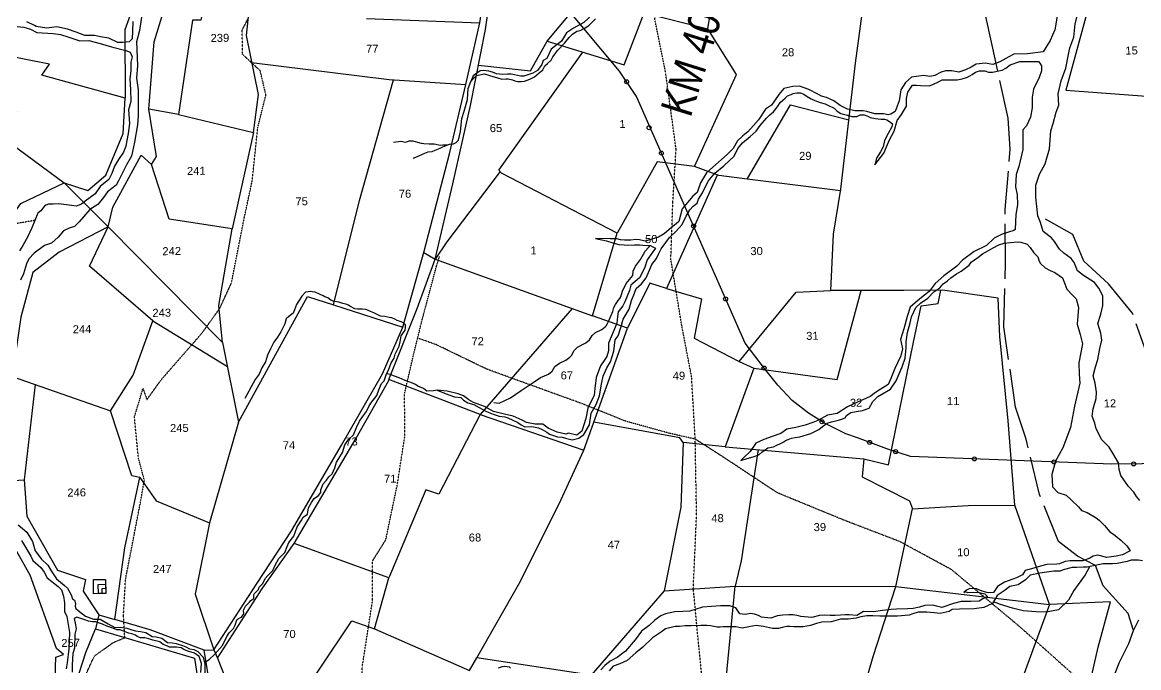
# Model space of a CAD drawing. Header units: inches. Extents: x 304037 to 460575, y 1453943 to 1639883.
# Drawn here: x 340576 to 341977, y 1594297 to 1595107 of the extents above; entities that cross this region are included whole.
import ezdxf

# ---------------------------------------------------------------- set-up
doc = ezdxf.new("R2010")
doc.units = ezdxf.units.IN
doc.header["$MEASUREMENT"] = 0
doc.header["$PDMODE"] = 33
doc.header["$PDSIZE"] = 5
doc.linetypes.add('ACAD_ISO02W100', pattern=[15, 12, -3])
doc.linetypes.add('ACAD_ISO07W100', pattern=[3, 0, -3])
for name, color, linetype in [('cahnige', 6, 'Continuous'), ('CARTTRACK', 30, 'ACAD_ISO02W100'), ('NALA', 4, 'Continuous'), ('SQUAREWELL', 5, 'Continuous'), ('SURVEY_BND', 7, 'Continuous'), ('SURVEY_NO', 7, 'Continuous'), ('zz', 7, 'Continuous')]:
    doc.layers.add(name, color=color, linetype=linetype)
doc.layers.add('FOOTPATH', color=150, linetype='ACAD_ISO07W100', lineweight=30)
doc.styles.add('ARIALN', font='ARIALN.TTF')
doc.styles.get("Standard").update_dxf_attribs({"font": 'arial.ttf'})

# ---------------------------------------------------------------- blocks, each defined once
blk = doc.blocks.new('KESAMANENIPALLE')
at = {"layer": 'CARTTRACK'}
for points in [[(449.32, -48.22), (447.72, -42.92), (439.96, -34.16), (437.65, -27.81), (432.09, -24.81), (426.21, -20.13), (420.53, -5.45), (416.55, 11.96), (413.35, 21.98), (410.07, 47.05), (410.77, 67.21), (410.97, 83.72), (412.76, 102.49), (412.27, 112.24), (407.68, 134.17), (403.15, 156.49)], [(474.12, -61.88), (476.14, -41.28), (477.22, -13.39), (476.78, 9.01), (474.95, 15.69), (465.74, 23.03), (460.44, 25.87), (455.27, 36.13), (450.28, 50.79), (442.9, 60.04), (435.32, 67.26), (431.98, 75.64), (423.47, 80.55)]]:
    blk.add_lwpolyline(points, dxfattribs=at)
at = {"layer": 'FOOTPATH', "ltscale": 0.0005}
for points in [[(121.49, -58.75), (124.76, -51.96), (130.71, -47.84), (134.28, -46.41), (133.96, -39.44), (134.76, -28.14), (139.84, -3.65), (141.03, 2.67), (139.29, 9.56), (138.18, 22.4), (140.96, 31.32), (142.15, 27.83), (146.67, 33.94), (159.68, 48.44), (165.26, 56.02), (169.05, 63.98), (173.24, 83.96), (175.92, 95.7), (177.87, 112.29), (180.55, 122.47), (178.88, 130.04), (173.4, 135.27), (173.42, 142.85), (177.1, 149.79)], [(314.74, -66.07), (312, -33.47), (313.32, -10.47), (313.21, 13.27), (312.33, 32.74), (309.38, 49.34), (306.32, 69.6), (307.19, 87.4), (308.41, 103.88), (305.46, 127.79), (302.28, 144.66), (303.16, 150.22), (300.97, 160.71), (297.69, 167.91), (290.59, 173.7), (282.77, 188.93), (276.32, 199.63), (271.62, 221.09), (268.02, 237.18), (266.7, 242.42)], [(107.88, 84.24), (91.02, 81.57), (74.32, 80.32), (56.95, 77.04), (47.06, 73.73), (34.9, 67.27), (26.99, 64.09), (6.53, 56.76), (-12.06, 50.55), (-21.61, 47.57), (-26.72, 47.37), (-34.06, 49.4), (-42.65, 52.68), (-49.98, 55.47), (-54.03, 55.86), (-59.54, 48.34), (-69.96, 43.52), (-75.84, 42.46), (-84.43, 40.43), (-90.9, 37.54), (-104.95, 33.74), (-106.2, 31.23), (-108.23, 28.44)], [(209.29, -144.02), (208.72, -120.58), (207.61, -94.03), (207.48, -75.35), (208.35, -56.31), (211.82, -35.7), (211.95, -23.46), (216.17, -16.96), (220, 0.23), (222.6, 15.68), (222.61, 28.51), (225.46, 40.26), (228.43, 51.64), (233.15, 68.43), (234.14, 71.4)], [(441.4, -69.97), (429.76, -61.27), (414.45, -47.22), (392.77, -28.56), (376.49, -19.47), (359.53, -12.72), (338.63, -3.83), (322.21, 7.33), (313.21, 13.27), (305.24, 15.18), (291.45, 19.18), (277.93, 24.83), (248.48, 35.93), (232.75, 43.79), (226.94, 45.95)]]:
    blk.add_lwpolyline(points, dxfattribs=at)
at = {"layer": 'NALA'}
for points in [[(139.29, 145.92), (139.15, 142.97), (138.97, 140.6), (138.11, 139.61), (136.11, 139.42), (134.52, 139.42), (131.7, 140.83), (129.15, 141.29), (127.24, 141.69), (124.29, 141.74), (121.51, 142.87), (118.83, 143.83), (115.58, 144.56), (112.44, 144.24), (109.12, 144.83), (108.53, 145.1), (106.17, 146.24)], [(142.16, 147.96), (141.31, 143.07), (140.38, 139.6), (140.53, 132.19), (140.23, 128.28), (140.65, 124.59), (140.61, 119.48), (140.61, 116.48), (140.34, 113.72), (139.3, 108.29), (138.34, 103.95), (136.77, 101.27), (134.18, 96.22), (133.45, 94.96), (130.72, 92.87), (129.46, 91.14), (127.57, 88.99), (125.15, 87.46), (121.73, 83.6), (120.27, 82.18), (118.58, 81.72), (116.81, 80.88), (115.08, 78.92), (113.01, 77.12), (110.82, 76.39), (107.56, 74.01), (105.88, 72.26), (105.13, 70.72), (104.13, 67.6), (103.15, 65.69)], [(101.48, -10.79), (104.1, -13.08), (105.83, -16.03), (106.66, -18.94), (108.55, -21.56), (110.55, -23.43), (111.61, -25.19), (113.23, -27.75), (115.71, -29.88), (116.57, -30.77), (117.74, -32.78), (118.14, -34.02), (118.73, -34.45), (119.05, -35.52), (118.87, -36.37), (119.11, -37.1), (119.84, -37.77), (122.11, -39.49), (124.54, -40.46), (126.63, -40.49), (129.15, -42), (131.18, -43.16), (132.87, -43.16), (134.94, -43.46), (136.48, -43.94), (137.69, -44.34), (139.24, -44.58), (140.88, -44.85), (142.86, -46.2), (144.13, -46.23), (145.8, -46.68), (147.55, -48.08), (149.16, -48.26), (150.28, -48.44), (152.25, -49.05), (153.35, -49.5), (154.44, -50.17), (155.8, -50.41), (157.04, -50.98), (158.7, -52.78), (159.18, -54.96), (159.15, -58.11)], [(157.93, -57.58), (158.1, -54.83), (157.43, -52.55), (156.01, -51.57), (153.9, -50.9), (152.68, -50.36), (151.81, -49.76), (150.43, -49.59), (149.22, -49.59), (148.18, -49.52), (147.34, -49.16), (146.19, -48.72), (145.25, -47.88), (143, -47.28), (141.77, -46.82), (140.49, -46.52), (139.23, -46.49), (138.15, -46.07), (137.59, -45.71), (136.46, -45.28), (135.6, -44.98), (134.47, -44.55), (132.87, -43.98), (131.84, -43.92), (130.54, -43.43), (128.76, -42.78), (127.42, -42.13), (126.47, -41.79), (125.31, -41.37), (124.23, -41.37), (123.04, -41.14), (121.84, -40.64), (119.4, -39.83), (118.59, -40.24), (118.9, -42.17), (119.1, -43.49), (118.67, -45.07), (118.57, -49.49), (117.96, -51.19), (117.75, -54.69), (117.75, -57.01)], [(282.81, 146.3), (280.09, 143.8), (276.84, 142.05), (274.71, 140.65), (273.11, 138.05), (269.82, 135.67), (268.4, 132.69), (267.25, 132.09), (266.85, 130.87), (265.47, 129.02), (263.94, 128.22), (261.15, 127.33), (260.2, 127.33), (257.17, 127.93), (256.07, 127.98), (254.52, 127.91), (252.59, 128.16), (251.41, 128.66), (250.21, 128.96), (248.64, 129.28), (247.58, 129.11), (245.33, 127.66), (244.61, 125.88), (245.26, 126.53), (246.38, 127.68), (248.75, 128.23), (249.97, 127.86), (250.4, 127.61), (252.95, 126.86), (254.33, 126.46), (255.5, 126.51), (256.3, 126.51), (257.56, 126.23), (258.38, 125.91), (259.28, 125.63), (260.36, 125.66), (261.39, 125.73), (262.99, 126.36), (264.44, 127.01), (266, 128.32), (267.07, 129.17), (267.78, 130.42), (268.65, 131.14), (269.75, 132.22), (270.33, 133.17), (271, 134.19), (271.81, 135.17), (274.07, 137.58), (275.47, 139.21), (276.52, 140.23), (277.92, 141.11), (278.95, 141.38), (280.47, 142.11), (281.63, 142.88), (283.74, 144.92)], [(428.17, 145.15), (427.13, 139.66), (425.66, 136.3), (423.41, 132.84), (418.54, 132.23), (414.26, 132.14), (412.69, 131.32), (409.83, 129.89), (407.71, 129), (405.32, 129.5), (402.42, 129.25), (400.88, 128.25), (399.13, 127.46), (396.98, 126.75), (394.8, 127.25), (392.83, 127.25), (391.47, 126.85), (389.47, 125.85), (387.97, 125.53), (386.02, 125.88), (382.23, 125.38), (380.33, 123.81), (378.83, 121.49), (378.26, 118.09), (376.97, 114.73), (375.64, 113.91), (374.82, 113.77), (373.32, 114.13), (370.64, 114.13), (368.11, 114.84), (366.96, 115.09), (364.53, 115.09), (362.06, 115.73), (359.84, 116.81), (357.84, 118.31), (355.62, 119.42), (354.08, 119.84), (352.86, 120.49), (350.11, 122.02), (347.21, 123.02), (345.14, 122.99), (342.35, 122.35), (340.7, 120.59), (339.34, 118.63), (338.37, 117.27), (336.48, 116.02), (334.29, 112.7), (332.64, 110.98), (330.92, 109.02), (329.28, 107.8), (327.6, 106.23), (326.2, 103.91), (324.38, 102.05), (319.82, 98.17), (317.78, 96.35), (315.89, 93.24), (314.85, 90.23), (313.42, 89.16), (310.11, 85.2), (308.97, 81.27), (308.11, 80.56), (306.64, 79.41), (304.35, 77.52), (302.6, 76.45), (298.41, 75.25), (296.59, 75.75), (295.48, 75.86), (293.94, 75.64), (291.93, 75.64), (290.72, 75.82), (289.5, 76.14), (287.46, 76.14), (282.88, 76.36), (286.32, 75.5), (288.29, 74.85), (290.15, 74.32), (291.79, 74.21), (292.97, 74.14), (295.08, 74.14), (296.62, 74.14), (297.66, 74.07), (299.91, 73.89), (301.63, 73.1), (300.74, 71.89), (298.98, 69.46), (298.2, 67.21), (297.33, 65.44), (296.44, 63.9), (293.76, 61.61), (293.29, 59.97), (291.82, 56.47), (291.14, 55.22), (289.64, 53.36), (289.39, 51.86), (289.24, 49.83), (287.74, 46.33), (286.52, 43.61), (286.52, 41.22), (285.95, 39.4), (285.31, 38.5), (283.9, 36.58), (282.54, 32.94), (282.04, 29.5), (281.79, 27.36), (279.78, 23.37), (279.1, 20.12), (277.81, 16.19), (276.24, 14.97), (273.66, 15.69), (272.84, 15.33), (270.12, 15.97), (267.33, 17.3), (265.65, 18.58), (263.25, 18.62), (260.57, 19.19), (259.2, 19.88), (256.48, 21.13), (254.12, 21.7), (250.29, 22.77), (247.53, 24.31), (244.17, 25.63), (242.63, 26.49), (241.06, 27.7), (239.38, 28.42), (235.98, 29.24), (232.83, 29.56), (234.62, 28.88), (236.48, 28.06), (238.23, 27.45), (240.2, 27.17), (241.06, 26.38), (242.31, 25.56), (244.21, 24.98), (245.89, 24.05), (248.14, 22.77), (250.25, 21.91), (252.04, 21.19), (253.8, 21.05), (254.8, 20.73), (257.84, 19.16), (258.91, 18.44), (260.02, 17.83), (262.24, 17.83), (264.27, 17.48), (265.41, 16.9), (266.88, 16.08), (267.7, 15.4), (270.17, 14.51), (271.71, 14.47), (272.68, 14.12), (273.5, 13.83), (274.75, 13.58), (276.83, 14.01), (278.44, 15.12), (280.26, 18.12), (280.87, 21.85), (282.41, 24.5), (283.48, 27.21), (284.16, 30.86), (284.77, 33.32), (285.85, 35.91), (287.03, 37.7), (288.1, 41.02), (288.6, 44.65), (289.53, 45.79), (290.43, 48.43), (291.21, 51.02), (291.82, 52.1), (293.11, 54.1), (293.83, 56.82), (294.87, 59.11), (295.33, 60.59), (297.09, 61.95), (298.59, 63.84), (299.66, 66.24), (300.41, 67.99), (301.84, 69.85), (302.52, 71.2), (303.31, 72.78), (306, 76.35), (308.11, 78.24), (310.01, 80.39), (311.3, 82.89), (312.41, 84.89), (313.55, 86.07), (314.73, 86.93), (315.23, 88.21), (316.46, 90.13), (318.25, 93.74), (320.43, 96.28), (323.29, 98.46), (326.52, 101.51), (327.66, 103.84), (329.13, 105.59), (331.56, 107.52), (333.46, 109.16), (334.78, 110.95), (336.81, 113.25), (337.81, 114.18), (338.99, 115.18), (339.85, 116.22), (340.53, 117.22), (341.13, 118.08), (341.96, 118.79), (342.67, 119.36), (343.39, 120.11), (344.53, 120.54), (345.21, 120.79), (346.32, 121.01), (347.47, 120.97), (348.5, 120.51), (349.54, 119.79), (350.83, 119.08), (351.9, 118.54), (353.59, 117.83), (355.12, 117.47), (356.23, 116.93), (357.91, 116.04), (358.88, 115.11), (359.95, 114.36), (362.11, 113.84), (363.44, 113.42), (364.94, 113.31), (366.01, 113.88), (367.23, 113.84), (368.44, 113.42), (369.09, 113.02), (370.77, 112.66), (371.59, 112.59), (372.52, 112.45), (373.6, 112.41), (374.35, 112.16), (375.13, 111.7), (376.14, 110.88), (375.85, 109.98), (374.74, 107.95), (373.49, 105.73), (373.13, 103.73), (372.24, 102.23), (370.98, 100.23), (370.41, 98.19), (373.27, 101.76), (374.1, 103.8), (375.13, 105.95), (376.53, 108.59), (377.57, 111.9), (378.89, 113.83), (380.5, 116.37), (380.58, 118.8), (380.97, 120.76), (382.5, 122.89), (383.78, 122.89), (385.04, 122.78), (387.68, 122.6), (388.83, 122.99), (390.58, 123.81), (391.8, 124.46), (393.19, 124.39), (395.3, 124.39), (396.48, 124.39), (398.02, 124.67), (399.67, 125.14), (401.14, 125.96), (402.21, 126.71), (403.43, 127.1), (404.25, 127.1), (405.18, 127.07), (406.25, 126.71), (407.5, 126.67), (410.53, 127.28), (411.75, 127.89), (413.07, 128.82), (416.11, 129.86), (417.08, 129.86), (418.19, 129.86), (419.55, 129.86), (420.73, 129.86), (421.91, 129.78), (422.37, 129.28), (422.8, 128.46), (422.8, 126.82), (422.09, 124.78), (420.25, 121.19), (419.81, 118.71), (419.81, 115.34), (419.2, 112.45), (417.96, 109.77), (416.71, 108.47), (416.71, 106.72), (416.71, 102.43), (415.38, 97.12), (414.48, 94.63), (414.23, 90.76), (414.7, 88.21), (414.8, 85.16), (414.2, 82.11), (413.94, 77.38), (413.59, 77.16), (409.89, 76.04), (407.34, 74.77), (404.99, 72.55), (401.09, 70.72), (397.37, 68.11), (395.65, 66.17), (391.47, 63.22), (388.79, 60.93), (386.91, 58.39), (383.92, 56.22), (380.83, 53.57), (379.87, 50.73), (378.82, 46.85), (377.71, 43.58), (378.28, 40.65), (377.7, 38.49), (376.72, 36.3), (375.86, 34.51), (374.58, 31.4), (373.66, 29.58), (371.2, 28.01), (369.42, 26.86), (368.2, 26), (366.64, 25.24), (364.29, 24.22), (360.94, 22.73), (357.65, 20.74), (354.62, 20.26), (351.54, 18.61), (350.04, 17.97), (347.59, 17.15), (344.66, 16.51), (341.85, 16.03), (339.97, 14.71), (337.26, 13.76), (334.65, 12.87), (332.1, 11.72), (330.35, 9.14), (328.28, 7.33), (327.35, 6.41), (329.39, 7.05), (331.18, 7.52), (332.99, 8.13), (333.95, 8.95), (334.71, 9.43), (335.86, 10.29), (337.64, 10.51), (340.9, 12.02), (341.41, 12.5), (342.27, 12.82), (343.23, 13.2), (344.44, 13.36), (345.87, 13.55), (349.38, 14.57), (351.83, 15.74), (353.01, 16.7), (354.47, 17.7), (355.88, 18.08), (357.6, 18.49), (358.71, 18.78), (360.14, 19.35), (360.59, 19.99), (361.32, 20.59), (361.93, 20.91), (363.58, 21.2), (365.59, 21.55), (367.6, 22.28), (368.87, 24.25), (370.37, 25.87), (374.42, 28.06), (376.24, 30.67), (378.15, 35.03), (379.07, 37.75), (379.42, 40.9), (379.45, 42.84), (379.93, 45.73), (380.79, 48.68), (381.21, 50.62), (382.61, 53.51), (384.07, 54.82), (386.4, 56.37), (388.32, 58.33), (390.17, 59.57), (391.22, 60.78), (392.66, 61.71), (393.71, 62.6), (395.46, 63.81), (396.92, 64.6), (399.41, 66.48), (400.14, 67.43), (402.21, 68.83), (403.63, 70), (405.57, 70.95), (407.07, 71.75), (408.82, 72.74), (410.5, 73.21), (412.48, 73.4), (414.65, 73.59), (415.73, 73.47), (417.61, 72.8), (418.59, 71.78), (419.65, 70.03), (420.92, 68.77), (421.34, 67.43), (421.78, 66.67), (423.22, 65.39), (424.68, 64.47), (426.15, 63.83), (427.55, 62.94), (428.5, 62.12), (429.27, 60.3), (429.81, 58.55), (431.7, 56.62), (432.69, 55.51), (433.45, 52.87), (432.91, 47.59), (433.86, 44.41), (434.56, 41.49), (433.35, 35.51), (433.32, 31.97), (433.51, 29.18), (431.79, 22.02), (430.45, 15.42), (427.97, 9.06), (425.58, 4.96), (424.4, 0.79), (424.53, -3.02), (426.25, -4.82), (428.8, -5.77), (430.48, -7.33), (432.62, -9.43), (433.54, -10.58), (435.29, -11.21), (438.04, -12.92), (439.02, -13.72), (440.65, -15.34), (442.3, -17.38), (443.45, -18.14), (445.65, -19.98), (447.59, -21.8), (448.54, -23.37), (446.16, -24.61), (444.15, -25), (441.25, -25.38), (438.45, -24.61), (437.02, -24.87), (435.93, -25.5), (433.73, -26.3), (431.04, -26.3), (429.8, -26.21), (428.21, -26.43), (426.46, -27.1), (425.6, -27.23), (422.47, -27.26), (420.56, -27.8), (418.4, -28.4), (415.72, -29.07), (414.82, -30.41), (412.95, -31.34), (411.83, -31.75), (409.25, -32.64), (407.05, -34.01), (405.68, -35.8), (405.68, -35.8), (404.11, -35.86), (402.17, -35.34), (400.45, -34.57), (400.45, -34.57), (398.34, -34.44), (398.34, -34.44), (397.35, -35.04), (397.35, -35.04), (396.48, -35.69), (396.92, -35.36), (397.56, -35.77), (399.42, -35.6), (401.33, -35.81), (403.05, -36.21), (403.87, -37.04), (403.87, -37.04), (402.4, -37.77), (401.22, -38.44), (398.61, -38.54), (395.61, -38.54), (393.23, -39.05), (389.52, -40.35), (387.92, -39.91), (386.71, -39.52), (384.23, -39.62), (382.51, -40.06), (380.53, -40.48), (378.78, -40.57), (375.38, -40.61), (373.69, -40.76), (371.04, -41.05), (368.21, -41.34), (365.02, -41.24), (362.95, -42.45), (360.58, -42.23), (359.37, -42.2), (357.87, -42.33), (356.24, -42.39), (354.62, -42.39), (352.87, -42.23), (351.34, -42.26), (348.86, -42.87), (345.48, -42.55), (344.72, -42.36), (343.09, -41.94), (341.69, -41.94), (339.81, -42.01), (338.16, -42.2), (337.2, -42.58), (336.12, -42.96), (333.22, -42.61), (332.3, -42.04), (330.99, -41.63), (329.72, -41.37), (328.12, -41.69), (326.38, -41.5), (325.17, -39.56), (323.38, -38.89), (320.39, -38.89), (314.82, -39.27), (310.8, -40.42), (308.6, -40.48), (306.18, -40.58), (303.22, -41.21), (301.73, -41.78), (299.91, -43.09), (298.1, -44.71), (295.61, -46.49), (293.63, -49.12), (290.57, -52.65), (287.92, -54.6), (285.7, -55.68), (284.1, -57.05), (282.83, -58.42)], [(451.75, -7.73), (450.78, -6.47), (449.93, -5.04), (448.28, -3.32), (446, 0.17), (445.45, 2.02), (445.25, 4.19), (443.6, 7.24), (442.43, 9.12), (440.19, 11.39), (438.43, 14.82), (438.1, 16.64), (437.26, 18.88), (437.62, 21.08), (438.56, 24.37), (438.72, 26.35), (438.33, 29.17), (437.72, 31.44), (438.53, 34.27), (439.28, 36.51), (439.96, 39.92), (440.54, 42.53), (440.25, 44.67), (439.44, 47.72), (440.32, 50.67), (441.03, 53.36), (441.03, 56.4), (439.8, 58.74), (438.56, 60.52), (435.11, 62.74), (433.23, 64.24), (432.22, 66.93), (431.38, 68.19), (429.07, 69.88), (427.71, 71.08), (426.21, 73.56), (425.24, 74.69), (422.74, 76.7), (421.93, 79.56), (421.11, 81.65), (420.59, 87.42), (420.59, 91.19), (421.77, 94.58), (423.65, 97.85), (425.01, 102.52), (425.5, 108.12), (426.21, 110.39), (427.28, 113.9), (428.1, 116.09), (427.94, 119.63), (428.88, 123.65), (430.47, 127.56), (431.28, 131.87), (431.74, 133.95), (433.07, 137.24), (433.53, 141.36), (434.47, 144.99)], [(103.11, 144.89), (105.24, 144.65), (107.27, 143.97), (109.23, 142.93), (114.36, 142.52), (116.63, 142.18), (119.28, 141.35), (122.69, 140.18), (125.48, 140.18), (128.99, 139.22), (132.57, 138.12), (136.94, 136.88), (138.29, 136.4), (138.93, 134.93), (138.51, 133.25), (138.51, 130.67), (138.1, 127.95), (138.31, 124.75), (138.34, 121.03), (137.57, 118.37), (137.79, 114.08), (137.33, 111.04), (136.96, 108.79), (136.59, 107.09), (135.85, 105.21), (134.3, 102.91), (132.99, 100.82), (132.12, 98.57), (131.15, 96.71), (128.43, 94.58), (126.81, 92.3), (123.65, 90.06), (122.52, 89.13), (120.86, 88.55), (118.7, 88.82), (115.39, 89.28), (113.67, 89.28), (112.2, 89.28), (111.4, 88.99), (110.94, 88.65), (110.38, 88), (109.83, 87.22), (108.84, 86.52), (106.92, 81.97), (105.59, 79.26), (103.99, 76.47), (103, 74.85)], [(102.42, -15.62), (105.24, -20.62), (105.86, -21.89), (108.39, -24.15), (109.39, -25.63), (110.32, -27.41), (113.68, -30.16), (114.71, -31.26), (115.33, -33.25), (115.58, -35.26), (115.58, -37.97), (116.26, -39.57), (117.06, -44.61), (116.81, -49.66), (116.14, -54.06), (115.88, -55.91)], [(220.19, 107.27), (222.5, 107.49), (223.92, 107.15), (225.2, 107.54), (226.22, 107.54), (227.7, 107.11), (228.82, 106.84), (229.68, 106.68), (231.32, 106.52), (232.84, 106.52), (234.86, 106.14), (235.6, 106.14), (236.77, 106.21), (237.63, 106.41), (238.95, 106.45), (239.81, 106.91), (240.47, 107.61), (241.21, 110.26), (241.68, 114.32), (242.42, 116.62), (243.43, 120.24), (243.78, 123.7), (244.61, 125.88)], [(226.26, 102.11), (227.61, 102.68), (229.44, 103.42), (230.96, 104.03), (232.23, 104.16), (233.18, 104.55), (234.71, 105.12), (235.58, 105.59), (237.63, 106.41)], [(250.48, 25.51), (252.15, 25.29), (255.7, 26.87), (259.07, 29.18), (262.86, 31.6), (265.14, 33.15), (267.7, 34.13), (268.83, 35.07), (269.71, 36.47), (271.1, 37.5), (273.14, 38.47), (274.41, 39.35), (274.99, 39.99), (275.63, 41.35), (276.84, 42.44), (279.49, 43.76), (280.55, 44.67), (281.43, 46.01), (282.53, 46.92), (284.5, 47.92), (285.56, 48.68), (285.86, 49.01), (286.26, 49.71), (286.59, 50.4), (287.26, 51.77), (287.96, 53.49), (288.36, 54.73), (288.91, 55.64), (289.7, 56.86), (290.21, 57.46), (290.58, 58.04), (291.06, 59.77), (292.31, 62.1), (294.37, 64.64), (294.52, 65.97), (295.22, 67.52), (296.83, 69.61), (298.29, 72.14), (299.35, 73.29), (299.91, 73.89)], [(159.07, -54.46), (160.54, -53.61), (162.34, -51.9), (164.8, -49.21), (166.14, -46.47), (166.91, -45.28), (168.3, -43.94), (168.82, -42.94), (169.39, -41.3), (169.88, -40.93), (170.82, -40.44), (171.5, -39.42), (171.42, -38.33), (172.1, -37.03), (172.53, -36.6), (173.41, -35.86), (173.78, -35.35), (174.69, -34.72), (174.72, -33.52), (174.98, -33.1), (176.21, -31.89), (176.49, -31.17), (177.49, -30.18), (178.15, -29.04), (178.4, -28.53), (179.17, -27.62), (180.8, -26.05), (181.54, -24.34), (182.66, -22.33), (183.63, -21.36), (184.59, -20.48), (185.34, -18.63), (185.85, -17.4), (187.47, -15.38), (188.59, -12.53), (189.85, -10.6), (190.5, -9.52), (191.84, -8.58), (192.13, -6.62), (193.18, -4.91), (193.95, -3.71), (195.35, -2.77), (196.06, -1.83), (196.09, -1.07), (196.86, 0.86), (197.95, 1.94), (198.69, 3), (199.69, 3.93), (200.57, 5.76), (201.05, 7.52), (201.88, 8.66), (203.05, 10.5), (203.82, 12.86), (204.96, 14.57), (206.47, 16.05), (207.47, 18.23), (208.5, 20.25), (209.44, 21.59), (210.72, 23.27), (211.38, 24.81), (212.03, 25.78), (213.98, 28.16), (214.58, 29.98), (215.43, 31.89), (216.29, 32.74), (217.11, 34.88), (217.68, 36.02), (218.6, 38.38), (219.54, 39.74), (219.88, 41), (220.34, 42.05), (220.85, 42.85), (221.14, 43.5), (221.51, 44.84), (221.79, 46.69), (223.05, 48.51), (223.19, 49.34), (223.21, 50.13), (222.73, 50.64), (221.81, 51.04), (220.62, 51.55), (219.93, 51.9), (218.94, 52.38), (218.17, 52.49), (217.71, 52.58), (216.74, 52.86), (215.4, 52.95), (214.86, 53.23), (214.23, 53.55), (213.41, 53.97), (212.32, 54.46), (211.69, 54.74), (210.93, 55.11), (209.84, 55.23), (209.02, 55.23), (208.33, 55.23), (207.45, 55.37), (205.88, 56.22), (205.51, 56.54), (204.63, 56.88), (203.74, 57.02), (202.5, 57.48), (200.71, 57.82), (199.97, 58.16), (199.05, 58.93), (198.17, 59.21), (197.57, 59.5), (196.52, 60.1), (195.15, 60.67), (194.18, 60.87), (193.75, 60.95), (192.07, 60.72), (190.9, 59.5), (190.02, 58.1), (189.22, 56.88), (188.65, 55.31), (188.14, 54.2), (186.71, 53.12), (186, 52.52), (185.5, 50.94), (184.25, 48.5), (183.19, 46.79), (182.02, 45.22), (180.94, 43.24), (179.94, 41.19), (179.37, 39.19), (178.18, 37.29), (177.29, 35.29), (176.07, 33.64), (175.41, 32.5), (172.78, 27.82)], [(232.83, 29.56), (231.69, 29.41), (229.59, 29.3), (228.52, 30.16), (226.84, 30.94), (226.06, 31.48), (224.63, 32.15), (222.92, 32.76), (221.06, 33.58), (219.6, 34.11), (218.71, 34.43), (218.28, 34.68), (217.11, 34.88)], [(442.41, -63.87), (444.79, -58.09), (447.74, -52.33), (449.32, -48.22), (450.97, -44.9)], [(452.36, -26.5), (451.1, -26.28), (448.82, -26.28), (447.58, -26.66), (446.03, -27), (444.51, -27.32), (442.96, -27.32), (440.04, -27.32), (436.51, -28.04), (435.08, -28.32), (433.81, -28.32), (431.82, -28.32), (430.42, -28.32), (427.54, -29.02), (426.59, -29.4), (424.69, -29.46), (420.23, -29.97), (417.22, -30.57), (415.79, -31.96), (413.42, -33.58), (410.83, -34), (409.02, -35.3), (406.84, -36.82), (405.32, -39.26), (402.66, -40.52), (399.59, -40.87), (395.09, -40.87), (392.74, -41), (391.79, -41.55), (388.97, -42.18), (387.07, -41.89), (384.79, -41.7), (384.12, -41.7), (382.13, -41.7), (380.45, -42.21), (379.34, -42.56), (375.63, -42.81), (373.41, -42.81), (370.13, -42.75), (367.95, -42.62), (366.11, -42.62), (364.18, -42.84), (362.69, -43.32), (360.28, -43.57), (357.81, -43.57), (354.93, -44.3), (352.05, -44.39), (350.29, -44.84), (348.45, -45.44), (346.14, -45.79), (345.29, -45.79), (343.29, -45.76), (342.12, -45.66), (341.07, -45.57), (339.55, -45.91), (338.44, -46.17), (336.57, -46.14), (333.79, -45.47), (331.51, -45.16), (329.18, -45.57), (327.07, -45.95), (325.09, -45.5), (323.61, -45.5), (322.34, -45.5), (321.19, -45.5), (320.23, -45.5), (319.27, -45.5), (318.31, -45.31), (317.22, -45.05), (316.07, -44.99), (314.22, -44.99), (311.15, -44.99), (309.29, -44.99), (307.5, -45.12), (306.16, -45.12), (303.16, -45.88), (301.88, -46.78), (299.07, -48.57), (296, -51.44), (293.82, -53.18), (291.03, -55.61), (288.76, -56.56), (286.66, -57.31), (285.4, -58.73)], [(254.61, -57.52), (254.25, -57.22), (252.85, -56.99), (251.98, -57.08), (250.75, -57.44)], [(435.79, -28.18), (434.39, -30.65), (432.18, -33.66), (430.85, -35.52), (429.16, -38.49), (425.98, -41.46), (422.05, -42.23), (418.99, -42.02), (414.9, -41.71), (411.63, -40.81), (407.88, -39.6), (405.66, -38.71)]]:
    blk.add_lwpolyline(points, dxfattribs=at)
at = {"layer": 'SQUAREWELL'}
for points in [[(124.72, -28.12), (128.51, -28.12), (128.51, -32.56), (124.72, -32.56)], [(126.22, -29.65), (128.51, -29.65), (128.51, -32.56), (126.22, -32.56)], [(127.37, -30.92), (128.51, -30.92), (128.51, -32.56), (127.37, -32.56)]]:
    blk.add_lwpolyline(points, close=True, dxfattribs=at)
at = {"layer": 'SURVEY_BND'}
for points in [[(117.24, 95.84), (130.77, 81.97), (132.34, 88.08), (141.39, 104.15), (144.52, 101.21), (146.13, 103.69), (143.88, 118.54), (145.89, 139.52), (155.22, 168.69), (158.47, 180.83), (165.95, 193.46), (165.95, 206.77), (161.03, 220.69), (156.16, 222.49), (153.26, 237.35), (156.62, 258.46), (158.66, 275.17)], [(212.23, 145.94), (247.62, 144.13), (253.39, 178.87), (253.49, 185.46)], [(167.52, 179.14), (160.49, 146.12), (157.96, 146.12), (153.17, 116.74), (143.88, 118.54)], [(153.17, 116.74), (176.55, 110.85), (178.28, 122.67), (174.73, 141.17), (175.88, 150.87), (174.44, 163.34), (176.21, 176.86)], [(229.23, 72.63), (232.78, 70.55), (238.57, 94), (244.41, 118.4), (249.42, 141.98), (252.76, 163.88), (255.58, 176.74)], [(247.08, 130.94), (263.3, 128.93), (268.63, 138.17), (279.47, 150.93), (286.35, 150.28), (291.73, 160.52), (294.87, 171.14)], [(268.63, 138.17), (292.49, 130.44), (298.98, 146.61), (318.78, 141.35), (322.55, 162.59), (298.99, 169.72)], [(477.31, -67.77), (457.4, -117.35), (443.43, -154.31), (440.22, -163.51), (425.23, -161.48), (424.93, -132.51), (426.67, -111.5), (426.53, -101.83), (431.4, -81.66), (438.2, -53.31), (442.26, -39.2), (423.13, -39.76), (412.78, -8.63), (411.01, 17.68), (408.74, 44.12), (408.39, 56.04), (390.98, 58.82), (378.97, 58.82), (356.13, 59.17), (357.27, 76.75), (359.72, 90.76), (364.81, 130.03), (369.59, 162.48)], [(140.92, 154.59), (136.72, 143.4), (136.59, 122.01), (110.61, 129.53), (113.09, 133), (81.96, 139.49), (57.77, 142.84), (42.56, 144.2)], [(438.88, 150.52), (430.4, 120.75), (469.47, 117.35)], [(176.14, 132.66), (219.12, 126.81), (242.99, 124.95), (247.62, 144.13)], [(330.52, 94.19), (321.63, 95.46), (314.11, 98.4), (327.56, 126.99), (318.78, 141.35)], [(314.11, 98.4), (302.46, 99.99), (289.67, 77.87), (253.79, 97.15), (253, 98.1), (279.69, 134.59)], [(45.53, 130.02), (52.62, 129.98), (84.8, 122.65), (102.61, 118.36), (98.27, 110.22), (117.24, 95.84), (124.58, 93.38), (130.25, 98.11), (135.8, 111.05), (136.59, 122.01)], [(166.04, 45.38), (170.61, 20.44), (192.72, 59.33), (200.76, 56.71), (209.33, 89.12), (220.44, 126.71)], [(200.76, 56.71), (222.34, 49.39), (229.35, 73.03), (237.66, 103.38), (242.99, 124.95)], [(359.63, 90.24), (330.52, 94.19), (344.28, 117.27), (362.52, 112.34)], [(176.55, 110.85), (169.49, 80.78), (149.8, 84.12), (144.52, 101.21)], [(253.39, 97.62), (236.48, 75.87), (232.78, 70.55)], [(90.62, 86.15), (99.56, 83.99), (103.6, 89.59), (117.24, 95.84)], [(321.16, 95.64), (304.87, 60.46), (299.72, 62.18), (292.53, 48.23), (281.62, 52.21)], [(130.77, 81.97), (115.4, 74.28), (107.02, 67.94), (103.09, 54.07), (100.18, 35.6), (130.79, 24.51)], [(144.33, 52.36), (124.8, 69.69), (130.77, 81.97)], [(130.77, 81.97), (166.04, 45.38), (164.95, 56.91), (169.49, 80.78)], [(232.78, 70.55), (232.78, 70.55), (281.62, 52.21), (289.67, 77.87)], [(246.17, 21.83), (217.79, 33.12), (226.91, 55.24), (232.78, 70.55)], [(304.87, 60.46), (315.74, 57.03), (313.29, 44.8), (327.26, 37.35), (345.29, 58.71), (356.13, 59.17)], [(331.83, 35.24), (322.48, 10.76), (365.82, 6.46), (373.43, 4.46), (381.78, 42.62), (384.27, 53.94), (389.62, 54.64), (390.52, 58.82)], [(327.26, 37.35), (331.83, 35.24), (357.76, 31.31), (365.65, 59.02)], [(139.63, 3.56), (137.11, 4.11), (130.79, 24.51), (137.95, 35.48), (144.33, 52.36), (167.42, 37.86)], [(275.27, 54.59), (246.17, 21.83), (278.37, 10.3), (292.53, 48.23)], [(170.61, 20.44), (161.22, -10.94), (156.39, -33.14), (162.01, -50.6), (175.79, -29.97), (186.75, -13.72), (202.75, 12.86), (215.85, 34.96), (222.34, 49.39)], [(107.35, 33.01), (103.48, 3.32), (104.2, -8.1), (113.5, -25.02), (122.27, -28.12), (121.51, -31.74), (126.29, -39.17), (131.24, -40.74)], [(246.17, 21.83), (232.96, -2.89), (228.86, -1.47), (217.02, -28.79), (187.53, -17.65), (207.37, 14.92), (217.9, 33.08)], [(322.48, 10.76), (309.4, 12.28), (308.46, 13.71), (281.59, 18.93)], [(309.4, 12.28), (308.39, -7.87), (302.88, -34), (325.04, -32.77)], [(302.88, -34), (279.81, -60.06), (244.08, -54.16), (257.54, -31.34), (270.44, -6.41), (278.37, 10.3)], [(332.77, 9.74), (327.05, -24.93), (325.04, -32.77), (375.3, -33.52), (380.76, -9.37)], [(158.99, -50.58), (142.22, -44.1), (131.24, -40.74), (134.68, -18.33), (139.63, 3.56), (144.68, -3.85), (161.22, -10.94)], [(365.82, 6.46), (365.22, 0.78), (379.85, -6.87), (380.76, -9.37), (398.13, -8.61), (412.78, -8.63)], [(111.54, -78.34), (112.65, -52.26), (115.08, -51.38), (112.87, -49.55), (104.94, -26.55), (99.56, -16.66), (93.96, -10.57), (95.18, 2.85), (103.48, 3.32)], [(162.01, -50.6), (163.16, -53.23), (177.53, -31.52), (187.53, -17.65)], [(163.16, -53.23), (177.02, -89.87), (184.48, -72.28), (205.21, -42.12), (212.26, -44.7), (217.02, -28.79)], [(357.23, -90.45), (319.81, -82.58), (322.28, -58.63), (325.04, -32.77)], [(423.13, -39.76), (405.37, -86.35), (399.6, -101.22), (358.08, -90.51), (357.23, -90.45), (367.88, -55.37), (375.3, -33.52)], [(375.3, -33.52), (423.13, -39.76)], [(126.29, -39.17), (125.15, -43.52), (155.93, -53.11), (161.38, -92.28), (162.89, -104.66), (161.9, -107.11), (118.19, -106.87), (111.97, -102.45), (116.09, -68.63), (122.1, -50.88), (125.15, -43.52)], [(212.26, -44.7), (241.76, -58.02), (244.08, -54.16)], [(204.95, -139.66), (192.98, -157.1), (166.07, -146.21), (151.36, -138.46), (162.57, -112.77), (166.84, -103.07), (162.68, -74.82), (158.99, -50.58), (162.01, -50.6)]]:
    blk.add_lwpolyline(points, dxfattribs=at)
at = {"layer": 'SURVEY_NO'}
for s, p in [('239', (163.5, 139.24)), ('77', (212, 135.22)), ('28', (341.83, 132.45)), ('15', (449.1, 131.61)), ('65', (250.31, 109.95)), ('1', (290.8, 110.72)), ('29', (346.78, 100.03)), ('241', (155.6, 97.8)), ('76', (221.63, 89.83)), ('75', (189.33, 87.88)), ('50', (298.35, 74.67)), ('242', (147.58, 72.86)), ('1', (262.51, 71.59)), ('30', (331.2, 70.5)), ('243', (144.22, 53.65)), ('244', (119.26, 48.84)), ('72', (243.73, 43.45)), ('31', (348.27, 43.8)), ('67', (271.44, 32.46)), ('49', (306.44, 31.88)), ('32', (361.64, 22.73)), ('11', (391.96, 22.85)), ('12', (440.91, 21.52)), ('245', (149.25, 17.6)), ('74', (184.41, 11.77)), ('73', (203.93, 12.68)), ('246', (116.93, -2.12)), ('71', (215.87, 0.9)), ('48', (317.91, -12.76)), ('39', (349.84, -15.94)), ('68', (242.1, -17.81)), ('47', (285.43, -20.63)), ('247', (143.34, -26.35)), ('10', (394.52, -24.39)), ('70', (183.77, -47.18)), ('257', (114.43, -49.07))]:
    blk.add_text(s, height=2.5, dxfattribs=at).set_placement(p)

msp = doc.modelspace()

# ---------------------------------------------------------------- linework, layer by layer
at = {"color": 1}
for p in [(341334.5, 1595032.8), (341334.5, 1595032.8), (341378.2, 1594943.2), (341378.2, 1594943.2), (341418.5, 1594851.7), (341418.5, 1594851.7), (341458.8, 1594760.1), (341458.8, 1594760.1), (341507.1, 1594673.4), (341507.1, 1594673.4), (341579.8, 1594605.9), (341579.8, 1594605.9), (341672.3, 1594568.4), (341672.3, 1594568.4), (341771.2, 1594559.3), (341771.2, 1594559.3), (341871.2, 1594555.5), (341871.2, 1594555.5), (341971.1, 1594553), (341971.1, 1594553)]:
    msp.add_point(p, dxfattribs=at)
for p in [(341362.7, 1594975.1), (341639.6, 1594580)]:
    msp.add_point(p)
at = {"layer": 'zz', "color": 1, "ltscale": 10}
msp.add_polyline3d([(342172.2, 1594555.2, 0), (341943.6, 1594552.7, 0), (341690.8, 1594562.3, 0), (341661.4, 1594571.9, 0), (341624.2, 1594585.6, 0), (341609.6, 1594590.6, 0), (341582.9, 1594604, 0), (341563, 1594616.6, 0), (341542.3, 1594632.5, 0), (341524.4, 1594651.7, 0), (341507.7, 1594672.6, 0), (341483.2, 1594704.6, 0), (341346.9, 1595014.3, 0), (341325.5, 1595046.2, 0), (340982.5, 1595457.2, 0), (340967.9, 1595469.5, 0), (340931.7, 1595489.3, 0), (340890.9, 1595506.1, 0), (340819.8, 1595530.4, 0), (340436.2, 1595635.7, 0)], dxfattribs=at)

# ---------------------------------------------------------------- block references
at = {"xscale": 4.020763763909134, "yscale": 4.020763763866853, "zscale": 4.020763763886584, "rotation": 0.7442163432969744}
msp.add_blockref('KESAMANENIPALLE', (340162.1, 1594514.4), dxfattribs=at)

# ---------------------------------------------------------------- texts
at = {"layer": 'cahnige', "color": 1, "extrusion": (-0.004527, 0.00163, 0.999988), "style": 'ARIALN'}
msp.add_text('KM 40.000', height=40, rotation=72.5961, dxfattribs=at).set_placement((341411.2, 1594987.1, 1054.4))

doc.saveas('drawing.dxf')
